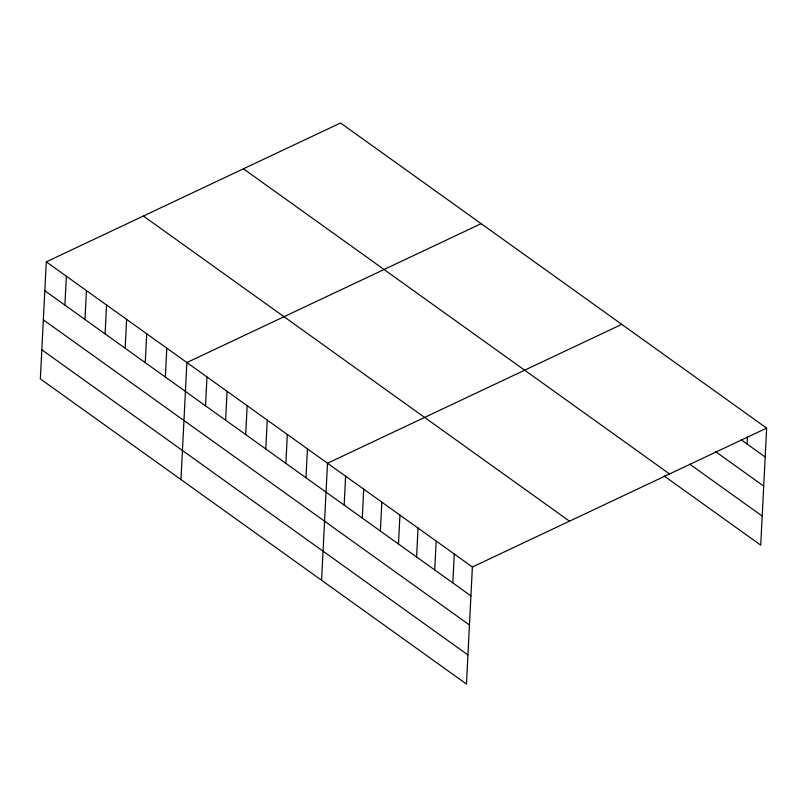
<?xml version="1.0" encoding="UTF-8"?>
<svg xmlns="http://www.w3.org/2000/svg" width="807" height="807" viewBox="0 0 807 807"><rect width="100%" height="100%" fill="white"/><g stroke="black" fill="none" stroke-linecap="round" stroke-linejoin="round"><path stroke-width="1.21" d="M46.281 261.851L40.35 378.887L466.456 684.023L472.388 566.998L46.281 261.851L340.544 122.977L766.65 428.113L760.719 545.149L664.141 475.979M64.903 305.127L66.366 276.236M84.987 319.511L86.45 290.621M105.081 333.896L106.544 305.016M125.166 348.281L126.628 319.401M145.26 362.666L146.723 333.785M165.344 377.051L166.807 348.17M180.97 479.58L186.891 362.555L481.154 223.67M205.523 405.82L206.985 376.94M225.607 420.205L227.07 391.324M245.691 434.59L247.154 405.709M265.785 448.974L267.248 420.094M285.87 463.359L287.332 434.479M305.964 477.744L307.427 448.863M321.579 580.283L327.511 463.248L621.773 324.364M344.155 505.101L345.618 476.221M362.262 518.074L363.735 489.183M380.379 531.036L381.842 502.156M398.487 544.009L399.949 515.128M416.594 556.971L418.056 528.091M434.711 569.944L436.173 541.063M452.818 582.916L454.28 554.026M747.08 444.032L747.464 436.496M472.388 566.998L766.65 428.113M741.038 439.704L765.187 456.994M715.426 451.506L763.715 486.086M689.753 464.186L762.191 516.056M243.432 168.804L669.548 473.951M143.384 216.024L569.49 521.171M44.819 290.742L470.925 595.879M43.346 319.824L469.452 624.971M41.823 349.794L467.929 654.941"/></g></svg>
